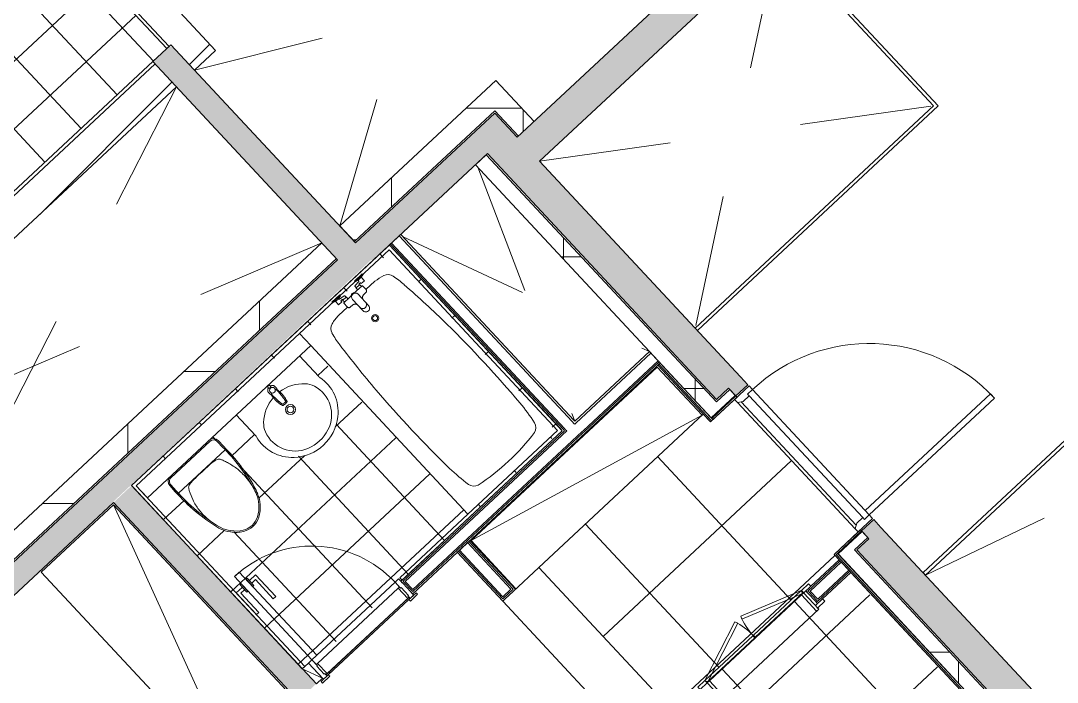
# Model space of a CAD drawing. Header units: millimetres. Extents: x -71377 to 516042, y -145869 to 441446.
# Drawn here: x 244519 to 250814, y 229264 to 233281 of the extents above; entities that cross this region are included whole.
import ezdxf

# ---------------------------------------------------------------- set-up
doc = ezdxf.new("R2010")
doc.units = ezdxf.units.MM
doc.header["$LTSCALE"] = 1000
doc.linetypes.add('_점선_S_', pattern=[1.6, 0.8, -0.8])
for name, color, linetype, lineweight in [('_ A-furn _', 6, 'Continuous', 5), ('A-door', 4, 'Continuous', 5), ('A-door-hdln', 8, 'Continuous', 5), ('A-ele-8', 8, 'Continuous', 5), ('A-fnsh', 5, 'Continuous', 5), ('A-fnsh-4', 4, 'Continuous', 5), ('A-furn', 6, 'Continuous', 5), ('A-hat', 251, 'Continuous', 5), ('A-insu', 251, 'Continuous', 5), ('A_bwall', 3, 'Continuous', 5), ('A_cwall', 2, 'Continuous', 5), ('A_fnsh', 5, 'Continuous', 5), ('A_fnsh-4', 4, 'Continuous', 5), ('AA_오픈', 8, '_점선_S_', 5), ('AA_위생', 4, 'Continuous', 5), ('패밀리로 가져오기', 8, 'Continuous', 5)]:
    doc.layers.add(name, color=color, linetype=linetype, lineweight=lineweight)
pattern_1 = [(0, (-96985.9, -23353.2), (0, 800), []), (90, (-96985.9, -23353.2), (-800, 5e-14), [])]
pattern_2 = [(45, (165969.5, 243949.9), (-353.5534, 353.5534), [])]
pattern_3 = [(0, (165969.5, 243949.9), (0, 800), []), (90, (165969.5, 243949.9), (-800, 5e-14), [])]

# ---------------------------------------------------------------- blocks, each defined once
blk = doc.blocks.new('3D_세대_욕조 - 욕조_dwg-2440840-지반층 배치도')
at = {"layer": '패밀리로 가져오기'}
for p, q in [((80.7, -267.7), (80.7, -193.5)), ((26.2, -265.1), (26.2, -276)), ((27.2, -277), (32, -277)), ((162.4, -322), (67.6, -321.1)), ((162.4, -368), (67.8, -368.9)), ((26.2, -414), (26.2, -424.9)), ((27.2, -413), (32, -413)), ((80.8, -422.3), (48.8, -422.3))]:
    blk.add_line(p, q, dxfattribs=at)
at = {"layer": '패밀리로 가져오기', "flags": 128}
for points in [[(6.2, -262.1), (6.2, -240.1), (1.5, -218.6), (-5, -218.6), (-5, -283.6), (1.5, -283.6)], [(6.2, -427.9), (6.2, -449.9), (1.5, -471.4), (-5, -471.4), (-5, -406.4), (1.5, -406.4)]]:
    blk.add_lwpolyline(points, close=True, dxfattribs=at)
for points in [[(5.8, -238.1), (34.2, -238.1), (34.2, -264.1), (27.2, -264.1)], [(5.8, -264.1), (11.2, -264.1), (11.9, -264.2), (12.7, -264.4), (13.3, -264.8), (13.7, -265.2), (13.9, -265.5), (17.6, -299)], [(17.6, -299), (17.7, -299.5), (17.8, -300.2), (18, -300.7), (18.2, -301.3), (18.6, -301.9), (19.1, -302.3), (19.7, -302.7), (20.5, -302.9), (21, -303), (32, -303)], [(47.3, -303.8), (45.9, -304.5), (33.1, -304.5), (32, -304), (32, -276), (33.1, -275.5), (45.9, -275.5)], [(47.3, -320.5), (47.3, -317.8), (47.5, -268.5)], [(115, -321.6), (103.8, -317.2), (101.3, -315.3), (99.2, -313.3), (97.4, -311.1), (96, -308.9), (94.9, -306.7), (94.2, -304.7), (94, -303.6), (93.8, -302.3), (93.7, -301.3), (93.2, -279.4), (93, -277.7), (92.6, -275.9), (91.8, -274.1), (90.8, -272.6), (89.6, -271.2), (88.1, -270), (86.4, -269), (84.6, -268.3), (82.6, -267.8), (80.8, -267.7), (48.8, -267.7)], [(47.5, -421.5), (47.3, -372.2), (47.3, -369.5)], [(80.7, -496.5), (80.7, -422.3), (82.6, -422.1), (84.6, -421.7), (86.5, -421), (88.1, -420), (89.6, -418.8), (90.8, -417.4), (91.8, -415.8), (92.6, -414.1), (93, -412.3), (93.2, -410.6), (93.7, -388.7), (93.8, -387.7), (94, -386.4), (94.2, -385.3), (94.9, -383.3), (96, -381.1), (97.4, -378.8), (99.2, -376.7), (101.3, -374.6), (103.8, -372.7), (115.1, -368.4)], [(17.6, -391), (13.9, -424.5), (13.7, -424.8), (13.3, -425.1), (12.7, -425.5), (12, -425.8), (11.2, -425.9), (5.8, -425.9)], [(5.8, -451.9), (34.2, -451.9), (34.2, -425.9), (27.2, -425.9)], [(32, -387), (21, -387), (20.5, -387), (19.7, -387.3), (19.1, -387.7), (18.6, -388.1), (18.2, -388.7), (18, -389.3), (17.8, -389.8), (17.7, -390.4), (17.6, -391)], [(47.4, -413.8), (45.9, -414.5), (33.1, -414.5), (32, -414), (32, -386), (33.1, -385.5), (45.9, -385.5)]]:
    blk.add_lwpolyline(points, dxfattribs=at)
at = {"layer": '패밀리로 가져오기'}
for radius in [22.4, 15.2]:
    blk.add_circle((245, -345), radius, dxfattribs=at)
for centre, radius, start, end in [((1072.4, -9036.5), 9000, 93.20867, 95.45374), ((865.5, -7930.6), 7885.6, 87.42177, 92.15754), ((1152.4, -1251.1), 1200, 79.56604, 86.762), ((145, -145), 55, 101.53814, 164.07437), ((274, -674.5), 600, 95.45374, 103.63523), ((1359.8, -125), 55, 14.07704, 79.56608), ((61.5, -345), 1371.6, 350.20366, 9.79634), ((399.8, -217.7), 320, 164.07437, 175.65477), ((27.2, -265.1), 1, 90, 180), ((27.2, -276), 1, 180, 270), ((39.5, -291.2), 16.9, 112.1442, 116.26804), ((39.5, -288.8), 16.9, 243.73196, 247.8558), ((39.5, -291.2), 16.9, 62.07582, 67.8558), ((48.8, -269.2), 1.5, 90.00123, 153.19502), ((69.8, -345), 28, 154.73559, 205.26441), ((17.8, -320.5), 29.5, 334.73559, 0), ((17.8, -369.5), 29.5, 360, 25.26441), ((69.8, -345), 24, 95.3125, 265.19886), ((134.7, -345), 23.2, 270.686, 89.3143), ((162.2, -345), 23, 270, 90), ((27.2, -414), 1, 90, 180), ((27.2, -424.9), 1, 180, 270), ((39.5, -401.2), 16.9, 112.1442, 116.26804), ((39.5, -398.8), 16.9, 243.73196, 247.8558), ((39.5, -401.2), 16.9, 62.42125, 67.8558), ((48.8, -420.8), 1.5, 206.80498, 269.99877), ((399.8, -472.3), 320, 184.34523, 195.92563), ((145, -545), 55, 195.92563, 258.46186), ((274, -15.5), 600, 256.36477, 264.54626), ((1072.4, 8346.5), 9000, 264.54626, 266.79133), ((1152.4, 561.1), 1200, 273.238, 280.43396), ((1359.8, -565), 55, 280.43392, 345.92296), ((865.5, 7240.6), 7885.6, 267.84246, 272.57823)]:
    blk.add_arc(centre, radius, start, end, dxfattribs=at)
blk = doc.blocks.new('3D_세대_욕조 - 3D_세대_욕조-2060221-지반층 배치도')
at = {"layer": 'AA_위생'}
for p, q in [((1500, 0), (0, 0)), ((0, 0), (0, -745)), ((1500, -745), (1500, 0)), ((100, -745), (1500, -745))]:
    blk.add_line(p, q, dxfattribs=at)
blk.add_blockref('3D_세대_욕조 - 욕조_dwg-2440840-지반층 배치도', (0, 0))
blk = doc.blocks.new('3D_젠다이벽 - 3D_젠다이벽-2258131-지반층 배치도')
at = {"layer": 'AA_위생'}
for p, q in [((0, -100), (0, 0)), ((0, 0), (1355, 0)), ((1355, 0), (1355, -100)), ((0, -100), (1355, -100))]:
    blk.add_line(p, q, dxfattribs=at)
blk = doc.blocks.new('3D_수납가구 - 3D_수납가구-2428817-지반층 배치도')
at = {"layer": '_ A-furn _'}
for p, q in [((0, 1545), (400, 1545)), ((0, 0), (0, 1545)), ((400, 1545), (0, 0)), ((400, 0), (0, 0))]:
    blk.add_line(p, q, dxfattribs=at)
blk = doc.blocks.new('3D_수납가구 - 3D_수납가구-2428818-지반층 배치도')
at = {"layer": '_ A-furn _'}
for p, q in [((0, 1800), (600, 1800)), ((0, 0), (0, 1800)), ((600, 1800), (0, 0)), ((600, 1800), (600, 0)), ((600, 0), (0, 0))]:
    blk.add_line(p, q, dxfattribs=at)
blk = doc.blocks.new('2D_세대_세면기 - 세면기_dwg-2212444-지반층 배치도')
at = {"layer": '패밀리로 가져오기'}
for p, q in [((-262.5, 5), (-262.5, 176)), ((262.5, 176), (262.5, 5))]:
    blk.add_line(p, q, dxfattribs=at)
for centre, radius in [((0, 205), 30.5), ((0, 205), 20.5), ((0, 45), 17.5)]:
    blk.add_circle(centre, radius, dxfattribs=at)
for centre, radius, start, end in [((-16.1, 264.5), 197.7, 109.8483, 198.84733), ((0, 220), 280, 49.52587, 130.47413), ((0, 220), 245, 70.1517, 109.8483), ((16.1, 264.5), 197.7, 341.15267, 70.1517), ((-18.5, 241.7), 251.5, 130.47413, 193.02517), ((18.5, 241.7), 251.5, 346.97483, 49.52587), ((-82, 242), 128, 198.84733, 224.93464), ((82, 242), 128, 315.06536, 341.15267), ((-302.5, 176), 40, 360, 13.02517), ((0, 323.8), 243.8, 224.93464, 263.56714), ((0, 323.8), 243.8, 276.42095, 315.06536), ((302.5, 176), 40, 166.97483, 180)]:
    blk.add_arc(centre, radius, start, end, dxfattribs=at)
for points, knots in [([(-18.7, 154.7), (-19.8, 150.3), (-22, 141.7), (-24.5, 129.3), (-25.7, 121.3), (-26.2, 117.5)], [0, 0, 0, 0, 13.612163, 26.555656, 37.949368, 37.949368, 37.949368, 37.949368]), ([(-20.2, 64), (-20.2, 64.1), (-20.2, 64.1), (-20.2, 64.3), (-20.2, 64.4), (-20.2, 64.5), (-20.2, 64.7), (-20.2, 64.8), (-20.2, 65), (-20.2, 65.1), (-20.2, 65.3), (-20.2, 65.4), (-20.2, 65.6), (-20.2, 65.8), (-20.2, 66), (-20.2, 66.3), (-20.2, 66.6), (-20.2, 66.9), (-20.2, 67.3), (-20.2, 67.7), (-20.2, 68.1), (-20.2, 68.6), (-20.2, 69.1), (-20.2, 69.7), (-20.2, 70.3), (-20.2, 70.9), (-20.2, 71.6), (-20.2, 72.4), (-20.1, 73.3), (-20.1, 74.2), (-20.1, 75.2), (-20, 76.3), (-20, 77.5), (-19.9, 78.8), (-19.9, 80.2), (-19.8, 81.7), (-19.8, 83.3), (-19.7, 85.1), (-19.6, 87), (-19.5, 89.1), (-19.3, 91.3), (-19.2, 93.8), (-19, 96.4), (-18.8, 99.4), (-18.6, 102.6), (-18.3, 106.1), (-18, 109.9), (-17.6, 114), (-17.2, 118.6), (-16.7, 123.5), (-16.1, 129), (-15.4, 134.9), (-14.6, 141.4), (-14, 145.9), (-13.6, 148.3)], [0, 0, 0, 0, 0.100172, 0.21979, 0.353144, 0.495281, 0.641698, 0.788456, 0.933594, 1.080115, 1.232736, 1.395982, 1.574314, 1.772113, 1.993668, 2.243188, 2.524875, 2.843099, 3.202792, 3.609757, 4.066678, 4.564903, 5.097483, 5.653268, 6.243599, 6.880035, 7.574171, 8.337802, 9.183159, 10.120813, 11.138958, 12.241639, 13.436879, 14.733638, 16.133532, 17.634969, 19.252994, 21.003396, 22.902687, 24.968652, 27.219884, 29.675342, 32.354765, 35.280582, 38.477769, 41.969348, 45.781045, 49.939207, 54.485855, 59.462238, 64.929825, 70.875084, 77.382588, 84.610699, 84.610699, 84.610699, 84.610699]), ([(-18.5, 155.1), (-18.6, 155), (-18.6, 154.9), (-18.6, 154.8), (-18.6, 154.8)], [0, 0, 0, 0, 0.3303863, 0.3359585, 0.3359585, 0.3359585, 0.3359585]), ([(-17.5, 156.1), (-17.5, 156.1), (-17.7, 156.1), (-17.9, 155.9), (-18.2, 155.6), (-18.4, 155.3), (-18.5, 155.2), (-18.5, 155.1)], [0, 0, 0, 0, 0.033542, 0.415675, 0.830466, 1.279474, 1.438003, 1.438003, 1.438003, 1.438003]), ([(-14.4, 157.3), (-14.7, 157.2), (-15.5, 157), (-16.2, 156.7), (-16.6, 156.6)], [0, 0, 0, 0, 1.001812, 2.280947, 2.280947, 2.280947, 2.280947]), ([(-13.9, 157.4), (-13.9, 157.4), (-14, 157.4), (-14.1, 157.3), (-14.2, 157.3)], [0, 0, 0, 0, 0.1275567, 0.2504322, 0.2504322, 0.2504322, 0.2504322]), ([(0, 158.2), (-1.5, 158.2), (-4.6, 158.2), (-9.2, 157.9), (-12.3, 157.6), (-13.8, 157.4)], [0, 0, 0, 0, 4.384323, 9.252851, 13.768766, 13.768766, 13.768766, 13.768766]), ([(-13.6, 148.3), (-13.6, 148.5), (-13.5, 148.8), (-13.3, 149.1), (-13, 149.5), (-12.6, 149.7), (-12.2, 149.8), (-11.9, 149.9), (-11.7, 149.9)], [0, 0, 0, 0, 0.437979, 0.882355, 1.329336, 1.772885, 2.205279, 2.622094, 2.622094, 2.622094, 2.622094]), ([(-11.7, 149.9), (-9.1, 149.8), (-3.9, 149.8), (3.9, 149.8), (9.1, 149.8), (11.7, 149.9)], [0, 0, 0, 0, 7.824843, 15.615431, 23.440299, 23.440299, 23.440299, 23.440299]), ([(14.4, 157.3), (12.6, 157.5), (9.3, 157.9), (4.5, 158.2), (1.4, 158.2), (0, 158.2)], [0, 0, 0, 0, 5.218808, 10.087424, 14.437491, 14.437491, 14.437491, 14.437491]), ([(11.7, 149.9), (11.8, 149.9), (12.1, 149.8), (12.5, 149.7), (12.9, 149.5), (13.2, 149.1), (13.5, 148.8), (13.5, 148.5), (13.6, 148.3)], [0, 0, 0, 0, 0.416818, 0.849211, 1.29276, 1.73974, 2.184116, 2.622094, 2.622094, 2.622094, 2.622094]), ([(13.6, 148.3), (13.9, 145.9), (14.5, 141.4), (15.4, 134.9), (16.1, 129), (16.7, 123.6), (17.2, 118.6), (17.6, 114.1), (17.9, 110), (18.3, 106.2), (18.5, 102.7), (18.8, 99.5), (19, 96.6), (19.1, 93.9), (19.3, 91.5), (19.4, 89.2), (19.5, 87.1), (19.6, 85.2), (19.7, 83.5), (19.8, 81.8), (19.8, 80.3), (19.9, 78.9), (19.9, 77.6), (20, 76.4), (20, 75.3), (20.1, 74.3), (20.1, 73.4), (20.1, 72.5), (20.1, 71.7), (20.1, 71), (20.1, 70.4), (20.2, 69.8), (20.2, 69.2), (20.2, 68.7), (20.2, 68.2), (20.2, 67.7), (20.2, 67.3), (20.2, 66.9), (20.2, 66.6), (20.2, 66.3), (20.2, 66.1), (20.2, 65.8), (20.2, 65.6), (20.2, 65.4), (20.2, 65.3), (20.2, 65.1), (20.1, 65), (20.1, 64.8), (20.1, 64.7), (20.1, 64.5), (20.1, 64.4), (20.1, 64.3), (20.1, 64.1), (20.1, 64.1), (20.1, 64)], [0, 0, 0, 0, 7.250595, 13.753717, 19.677719, 25.117102, 30.065596, 34.587314, 38.725031, 42.520924, 46.000652, 49.189651, 52.110208, 54.786754, 57.241383, 59.493492, 61.561655, 63.464081, 65.218255, 66.840397, 68.345979, 69.749941, 71.052454, 72.253076, 73.361506, 74.385313, 75.330458, 76.184246, 76.95578, 77.657174, 78.300106, 78.896028, 79.456326, 79.992658, 80.49633, 80.958605, 81.371496, 81.73672, 82.060089, 82.346602, 82.600633, 82.826357, 83.027946, 83.209645, 83.375794, 83.530815, 83.679195, 83.825624, 83.972996, 84.119394, 84.260992, 84.393413, 84.511834, 84.610702, 84.610702, 84.610702, 84.610702]), ([(16.5, 156.6), (16.1, 156.7), (15.4, 157), (14.7, 157.2), (14.4, 157.3)], [0, 0, 0, 0, 1.281017, 2.260347, 2.260347, 2.260347, 2.260347]), ([(18.5, 155.1), (18.4, 155.2), (18.4, 155.4), (18.1, 155.6), (17.8, 155.9), (17.6, 156.1), (17.5, 156.1), (17.5, 156.1)], [0, 0, 0, 0, 0.160784, 0.61566, 1.034618, 1.417887, 1.425985, 1.425985, 1.425985, 1.425985]), ([(18.6, 154.8), (18.6, 154.8), (18.6, 154.9), (18.5, 155), (18.5, 155.1)], [0, 0, 0, 0, 0.0132454, 0.3484528, 0.3484528, 0.3484528, 0.3484528]), ([(26.2, 117.5), (25.6, 121.3), (24.4, 129.3), (21.9, 141.7), (19.7, 150.3), (18.6, 154.7)], [0, 0, 0, 0, 11.393709, 24.337199, 37.949355, 37.949355, 37.949355, 37.949355]), ([(-26.2, 117.5), (-26.5, 115.8), (-26.9, 112.4), (-27.2, 107.2), (-27.4, 101.8), (-27.3, 98.2), (-27.3, 96.4)], [0, 0, 0, 0, 5.035534, 10.313591, 15.719248, 21.190255, 21.190255, 21.190255, 21.190255]), ([(-27.3, 96.2), (-27.1, 92.4), (-26.8, 84.4), (-25.8, 73.9), (-24.9, 67.2), (-24.6, 64.7)], [0, 0, 0, 0, 11.293565, 24.053924, 31.662083, 31.662083, 31.662083, 31.662083]), ([(-24.6, 64.7), (-24.6, 64.4), (-25.1, 61.7), (-25.9, 56.6), (-26.9, 49.5), (-27, 44.7), (-27.1, 42.3)], [6.235517, 6.235517, 6.235517, 6.235517, 7.202229, 14.404582, 21.60639, 28.807907, 28.807907, 28.807907, 28.807907]), ([(-15.8, 52.6), (-16.1, 53), (-16.8, 54.1), (-17.9, 55.9), (-18.9, 58.1), (-19.6, 60.3), (-20, 62.3), (-20.1, 63.5), (-20.2, 64)], [48.97219, 48.97219, 48.97219, 48.97219, 50.490944, 52.920005, 55.339236, 57.698505, 59.797196, 61.393068, 61.393068, 61.393068, 61.393068]), ([(20.1, 64), (20, 63.5), (19.9, 62.3), (19.5, 60.3), (18.8, 58.1), (17.9, 55.9), (16.8, 54.1), (16, 53), (15.7, 52.6)], [0, 0, 0, 0, 1.613908, 3.715992, 6.071265, 8.483996, 10.906775, 12.370157, 12.370157, 12.370157, 12.370157]), ([(27.2, 95.8), (27.2, 95.3), (27.1, 94.3), (27.1, 92.4), (27, 90.2), (26.8, 87.8), (26.7, 85.2), (26.4, 82.3), (26.2, 79.2), (25.9, 76), (25.5, 72.7), (25.2, 69.4), (24.8, 66.7), (24.6, 65.2), (24.6, 64.6)], [0, 0, 0, 0, 1.251373, 3.263508, 5.454636, 7.854512, 10.489198, 13.365178, 16.480935, 19.785255, 23.159073, 26.483402, 29.641953, 31.235501, 31.235501, 31.235501, 31.235501]), ([(27.1, 43.6), (27, 45.7), (26.7, 50.2), (25.8, 57), (25, 61.9), (24.6, 64.4), (24.6, 64.6)], [0, 0, 0, 0, 6.475776, 13.483122, 20.490681, 21.236248, 21.236248, 21.236248, 21.236248]), ([(27.2, 96.4), (27.2, 98.2), (27.3, 101.8), (27.2, 107.2), (26.8, 112.4), (26.4, 115.8), (26.2, 117.5)], [0, 0, 0, 0, 5.470845, 10.876374, 16.154258, 21.189535, 21.189535, 21.189535, 21.189535]), ([(-27.1, 42.3), (-27.1, 41.1), (-27, 38.8), (-26.5, 35.3), (-25.4, 31.9), (-23.9, 28.8), (-21.8, 25.9), (-19.2, 23.5), (-16.4, 21.5), (-13.3, 19.8), (-10.4, 18.7), (-8.7, 18.1), (-8, 18)], [0, 0, 0, 0, 3.507828, 7.013143, 10.516574, 14.021003, 17.524189, 21.027644, 24.5343, 28.041599, 31.550828, 33.649506, 33.649506, 33.649506, 33.649506]), ([(-3.6, 23.1), (-3.9, 23), (-4.4, 22.7), (-5.2, 22.1), (-6.1, 21.3), (-6.8, 20.5), (-7.4, 19.5), (-7.8, 18.5), (-8.1, 17.4), (-8.3, 16.3), (-8.3, 15.2), (-8.1, 14.1), (-7.8, 13), (-7.4, 12), (-6.8, 11.1), (-6.1, 10.2), (-5.2, 9.5), (-4.3, 8.8), (-3.3, 8.3), (-2.3, 7.9), (-1.2, 7.7), (-0.4, 7.7), (0, 7.7)], [0, 0, 0, 0, 0.779641, 1.899981, 3.018043, 4.133781, 5.247319, 6.358945, 7.469092, 8.578305, 9.687198, 10.796411, 11.906559, 13.018185, 14.131722, 15.24746, 16.365523, 17.485863, 18.608264, 19.732358, 20.857655, 21.983576, 21.983576, 21.983576, 21.983576]), ([(0, 23.9), (-0.4, 23.9), (-1.2, 23.9), (-2.3, 23.6), (-3.1, 23.3), (-3.5, 23.1), (-3.6, 23.1)], [0, 0, 0, 0, 1.125921, 2.251218, 3.375312, 3.718618, 3.718618, 3.718618, 3.718618]), ([(0, 23.9), (0.2, 23.9), (0.7, 23.9), (1.4, 23.8), (2.1, 23.7), (2.8, 23.4), (3.3, 23.2), (3.6, 23.1)], [0, 0, 0, 0, 0.679857, 1.375008, 2.100365, 2.878402, 3.722391, 3.722391, 3.722391, 3.722391]), ([(3.6, 23.1), (3.8, 23), (4.4, 22.7), (5.2, 22.1), (6, 21.3), (6.7, 20.5), (7.3, 19.5), (7.8, 18.5), (8.1, 17.4), (8.2, 16.3), (8.2, 15.2), (8.1, 14.1), (7.8, 13), (7.3, 12), (6.7, 11.1), (6, 10.2), (5.2, 9.5), (4.3, 8.8), (3.3, 8.3), (2.2, 7.9), (1.1, 7.7), (0.4, 7.7), (0, 7.7)], [0, 0, 0, 0, 0.779641, 1.899981, 3.018043, 4.133781, 5.247319, 6.358945, 7.469092, 8.578305, 9.687198, 10.796411, 11.906559, 13.018185, 14.131722, 15.24746, 16.365523, 17.485863, 18.608264, 19.732358, 20.857655, 21.983576, 21.983576, 21.983576, 21.983576]), ([(7.9, 18), (10, 18.5), (13.1, 19.7), (17, 21.9), (19.8, 24), (22.2, 26.5), (24.2, 29.4), (25.7, 32.6), (26.6, 36), (27, 39.5), (27.1, 42.1), (27.1, 43.4), (27.1, 43.6)], [49.715016, 49.715016, 49.715016, 49.715016, 56.085098, 59.594761, 63.100971, 66.603866, 70.107073, 73.610706, 77.12048, 80.626855, 84.134048, 84.665453, 84.665453, 84.665453, 84.665453])]:
    blk.add_open_spline(points, degree=3, knots=knots, dxfattribs=at)
for points in [[(-18.6, 154.8), (-18.6, 154.8), (-18.7, 154.7), (-18.7, 154.7)], [(-17, 156.4), (-17.2, 156.3), (-17.4, 156.2), (-17.5, 156.1)], [(-16.6, 156.6), (-16.7, 156.5), (-16.8, 156.4), (-17, 156.4)], [(-14.3, 157.3), (-14.3, 157.3), (-14.3, 157.3), (-14.4, 157.3)], [(-14.2, 157.3), (-14.2, 157.3), (-14.2, 157.3), (-14.3, 157.3)], [(-13.8, 157.4), (-13.8, 157.4), (-13.9, 157.4), (-13.9, 157.4)], [(16.9, 156.4), (16.8, 156.5), (16.6, 156.5), (16.5, 156.6)], [(17.3, 156.2), (17.2, 156.3), (17, 156.3), (16.9, 156.4)], [(17.5, 156.1), (17.4, 156.2), (17.4, 156.2), (17.3, 156.2)], [(18.6, 154.7), (18.6, 154.7), (18.6, 154.8), (18.6, 154.8)], [(-27.3, 96.4), (-27.3, 96.3), (-27.3, 96.3), (-27.3, 96.2)], [(27.2, 96.4), (27.2, 96.3), (27.2, 96.3), (27.2, 96.2)], [(27.2, 96.2), (27.2, 96.3), (27.2, 96.3), (27.2, 96.4)], [(27.2, 96.2), (27.2, 96.3), (27.2, 96.3), (27.2, 96.4)], [(27.2, 96.2), (27.2, 96.1), (27.2, 95.9), (27.2, 95.8)]]:
    blk.add_open_spline(points, degree=3, dxfattribs=at)
blk = doc.blocks.new('2D_세대_세면기 - 2D_세대_세면기-2212445-지반층 배치도')
at = {"layer": 'AA_위생'}
for p, q in [((-262.5, 176), (-262.5, 5)), ((262.5, 5), (262.5, 176))]:
    blk.add_line(p, q, dxfattribs=at)
for centre, radius, start, end in [((0, 220), 280, 49.52587, 130.47413), ((-18.5, 241.7), 251.5, 130.47413, 193.02517), ((18.5, 241.7), 251.5, 346.97483, 49.52587), ((-302.5, 176), 40, 0, 13.02517), ((302.5, 176), 40, 166.97483, 180)]:
    blk.add_arc(centre, radius, start, end, dxfattribs=at)
blk.add_blockref('2D_세대_세면기 - 세면기_dwg-2212444-지반층 배치도', (0, 0))
blk = doc.blocks.new('2D_세대_양변기 - 양변기_dwg-V18-지반층 배치도')
at = {"layer": '패밀리로 가져오기'}
for p, q in [((158.9, 429.2), (158.7, 429.8)), ((169.3, 351.9), (169.2, 352.5)), ((-201.1, 88), (-201.1, 38)), ((193.5, 108.2), (-193.5, 108.2)), ((-193.1, 88), (-193.1, 38)), ((193.2, 38.2), (193.2, 88.2)), ((201.1, 88), (201.1, 38)), ((-163.1, 8), (163.2, 8))]:
    blk.add_line(p, q, dxfattribs=at)
at = {"layer": '패밀리로 가져오기', "flags": 128}
blk.add_lwpolyline([(171.8, 290.5), (171.9, 281), (171.6, 272.7), (171, 264.4), (170, 256.1), (168.9, 247.8), (167.4, 239.4), (165.8, 230.9), (163.9, 222.4), (161.9, 214), (159.7, 205.7), (137.7, 146.3), (135.3, 141.7), (133, 137.4), (130.8, 133.5), (128.6, 129.9), (126.3, 126.6), (123.7, 123.7), (120.5, 121), (116.6, 118.7), (111.7, 116.6), (105.7, 114.9), (98.3, 113.5), (89.5, 112.4), (79.2, 111.6), (67.8, 111), (55.4, 110.5), (42.2, 110.3), (28.5, 110.2), (14.3, 110.1), (0, 110.1), (-14.3, 110.1), (-28.5, 110.1), (-42.3, 110.2), (-55.5, 110.5), (-68, 110.9), (-79.6, 111.5), (-90, 112.3), (-99.2, 113.4), (-106.9, 114.8), (-113.3, 116.5), (-118.6, 118.5), (-122.9, 120.9), (-126.5, 123.5), (-129.4, 126.5), (-131.9, 129.8), (-134.2, 133.4), (-136.3, 137.3), (-138.4, 141.5), (-140.5, 146.1), (-142.5, 151.1), (-144.6, 156.4), (-146.6, 162.2), (-148.7, 168.4), (-150.9, 175), (-153.1, 182.1), (-155.4, 189.6), (-157.6, 197.4), (-159.8, 205.5), (-162, 213.8), (-164, 222.2), (-165.9, 230.7), (-167.6, 239.2), (-169, 247.6), (-170.2, 255.9), (-171.1, 264.2), (-171.8, 272.5), (-172.1, 280.8), (-172.1, 290.3)], dxfattribs=at)
at = {"layer": '패밀리로 가져오기'}
for centre, radius, start, end in [((27.4, 383.6), 187.1, 119.11985, 143.36161), ((27.4, 383.6), 179.1, 119.11985, 143.36161), ((-0.2, 433.2), 130.4, 60.94832, 119.11985), ((-0.2, 433.2), 122.4, 60.94832, 119.11985), ((-27.7, 383.6), 179.1, 36.70657, 60.94832), ((-27.7, 383.6), 187.1, 36.70657, 60.94832), ((15.1, 377.3), 181.4, 139.24843, 160.28569), ((15.1, 377.3), 173.4, 139.24843, 160.28569), ((-15.4, 377.3), 173.4, 19.78249, 40.81974), ((-15.4, 377.3), 181.4, 19.78249, 40.81974), ((912.3, 128.5), 1114.2, 166.27914, 182.10053), ((912.3, 128.5), 1106.2, 166.27914, 182.10053), ((184.9, 306.3), 357.4, 166.30749, 182.55969), ((184.9, 306.3), 365.4, 158.74237, 166.30749), ((184.9, 306.3), 357.4, 158.74237, 166.30749), ((-185.2, 306.1), 357.4, 19.78331, 21.32581), ((-969.5, 116.1), 1163, 358.62839, 15.51028), ((-185.2, 306.1), 365.4, 19.78331, 21.32581), ((-969.5, 116.1), 1171, 358.62839, 15.51028), ((-185.2, 306.1), 357.4, 357.50849, 7.35764), ((-163.1, 38), 38, 180.03409, 269.96971), ((-163.1, 38), 30, 180.03409, 270.03409), ((163.1, 38), 38, 270.03029, 359.96591), ((163.2, 38.2), 30, 270.03409, 0.03409)]:
    blk.add_arc(centre, radius, start, end, dxfattribs=at)
blk = doc.blocks.new('2D_세대_양변기 - 2D_세대_양변기-V25-지반층 배치도')
at = {"layer": 'AA_위생'}
for p, q in [((-201.1, 87.8), (-201.1, 38)), ((201.1, 38), (201.1, 87.1))]:
    blk.add_line(p, q, dxfattribs=at)
for centre, radius, start, end in [((27.4, 383.6), 187.1, 119.11985, 143.27367), ((-0.2, 433.2), 130.4, 60.94832, 119.11985), ((-0.2, 433.2), 130.4, 60.94832, 90.03409), ((-27.7, 383.6), 187.1, 36.79451, 60.94832), ((15.1, 377.3), 181.4, 139.33919, 160.24514), ((-15.4, 377.3), 181.4, 19.82304, 40.72899), ((912.3, 128.5), 1114.2, 166.27924, 182.09298), ((184.9, 306.3), 365.4, 158.76751, 166.30718), ((-185.2, 306.1), 365.4, 19.73634, 21.30067), ((-969.5, 116.1), 1171, 358.58511, 15.52483), ((-163.1, 38), 38, 180.03409, 269.96971), ((-163.1, 38), 38, 180.03409, 269.96971), ((163.1, 38), 38, 270.03029, 359.96591), ((163.1, 38), 38, 270.03029, 359.96591)]:
    blk.add_arc(centre, radius, start, end, dxfattribs=at)
blk.add_blockref('2D_세대_양변기 - 양변기_dwg-V18-지반층 배치도', (0, 0))
blk = doc.blocks.new('3D_팬트리문 - _A_팬트리문_8X23_2-2362849-지반층 배치도')
at = {"layer": 'A-furn'}
for p, q in [((-24.1, 209.3), (-400, 72.5)), ((-393.2, 53.7), (-17.3, 190.5)), ((-24.1, 209.3), (-17.3, 190.5)), ((24.1, 209.3), (17.3, 190.5)), ((393.2, 53.7), (17.3, 190.5)), ((24.1, 209.3), (400, 72.5)), ((-460, 72.5), (-460, 52.5)), ((-401, 72.5), (-460, 72.5)), ((-401, 52.5), (-401, 72.5)), ((-2, 72.5), (-400, 72.5)), ((-400, 72.5), (-400, 55.5)), ((-400, 72.5), (-393.2, 53.7)), ((-2, 55.5), (-2, 72.5)), ((2, 72.5), (2, 55.5)), ((400, 72.5), (2, 72.5)), ((400, 72.5), (393.2, 53.7)), ((400, 55.5), (400, 72.5)), ((460, 72.5), (401, 72.5)), ((401, 72.5), (401, 52.5)), ((460, 52.5), (460, 72.5)), ((-460, 52.5), (-401, 52.5)), ((-400, 55.5), (-2, 55.5)), ((-400, 52.5), (-400, -82.5)), ((-382, 52.5), (-400, 52.5)), ((-382, -82.5), (-382, 52.5)), ((2, 55.5), (400, 55.5)), ((400, 52.5), (382, 52.5)), ((382, 52.5), (382, -82.5)), ((400, -82.5), (400, 52.5)), ((401, 52.5), (460, 52.5)), ((-400, -52.5), (-460, -52.5)), ((-460, -52.5), (-460, -72.5)), ((-400, -72.5), (-400, -52.5)), ((460, -52.5), (400, -52.5)), ((400, -52.5), (400, -72.5)), ((460, -72.5), (460, -52.5)), ((-460, -72.5), (-400, -72.5)), ((-400, -82.5), (-382, -82.5)), ((-400, -82.5), (400, -82.5)), ((382, -82.5), (400, -82.5)), ((400, -72.5), (460, -72.5))]:
    blk.add_line(p, q, dxfattribs=at)
for centre, start, end in [((-400, 72.5), 360, 20), ((400, 72.5), 160, 180)]:
    blk.add_arc(centre, 400, start, end, dxfattribs=at)
blk = doc.blocks.new('세대외여닫이문 - _A_ABS_7_5X21_90도-V26-지반층 배치도')
at = {"layer": 'A-door'}
for p, q in [((-395, 74.5), (-335, 74.5)), ((-395, 62.5), (-395, 74.5)), ((-335, 74.5), (-335, 62.5)), ((335, 74.5), (395, 74.5)), ((335, 62.5), (335, 74.5)), ((395, 74.5), (395, 62.5)), ((-335, 62.5), (-395, 62.5)), ((-375, 62.5), (-345, 62.5)), ((-375, 33.5), (-375, 62.5)), ((-350, 42.5), (-350, -22.5)), ((-345, 42.5), (-350, 42.5)), ((-350, 42.5), (-345, 42.5)), ((-350, -22.5), (-350, 42.5)), ((-345, 62.5), (-345, 42.5)), ((-345, 42.5), (-345, 52.5)), ((-345, 52.5), (-335, 52.5)), ((-335, 52.5), (-335, -32.5)), ((395, 62.5), (335, 62.5)), ((335, 52.5), (345, 52.5)), ((335, -32.5), (335, 52.5)), ((345, 62.5), (375, 62.5)), ((345, 42.5), (345, 62.5)), ((345, 52.5), (345, 42.5)), ((345, 42.5), (350, 42.5)), ((350, 42.5), (345, 42.5)), ((350, 42.5), (350, -22.5)), ((350, -22.5), (350, 42.5)), ((375, 62.5), (375, -72.5)), ((375, 52.5), (425, 52.5)), ((375, -72.5), (375, 52.5)), ((-375, -72.5), (-375, -33.5)), ((-350, -22.5), (-345, -22.5)), ((-345, -22.5), (-350, -22.5)), ((-345, -22.5), (-345, -72.5)), ((-345, -32.5), (-345, -22.5)), ((-335, -32.5), (-345, -32.5)), ((345, -32.5), (335, -32.5)), ((345, -22.5), (345, -32.5)), ((350, -22.5), (345, -22.5)), ((345, -22.5), (350, -22.5)), ((345, -72.5), (345, -22.5)), ((-345, -72.5), (-375, -72.5)), ((305, -72.5), (305, -762.5)), ((305, -72.5), (345, -72.5)), ((345, -72.5), (345, -762.5)), ((375, -72.5), (345, -72.5)), ((425, -72.5), (375, -72.5)), ((305, -762.5), (345, -762.5))]:
    blk.add_line(p, q, dxfattribs=at)
at = {"layer": 'A-door-hdln'}
for p, q in [((-350, 42.5), (-345, 42.5)), ((-345, 42.5), (-350, 42.5)), ((-345, 42.5), (-345, 62.5)), ((-345, 52.5), (-345, 42.5)), ((-335, 52.5), (-345, 52.5)), ((-335, 62.5), (335, 62.5)), ((-335, 52.5), (335, 52.5)), ((345, 52.5), (335, 52.5)), ((345, 62.5), (345, 42.5)), ((350, 42.5), (345, 42.5)), ((345, 42.5), (350, 42.5)), ((425, -72.5), (375, 52.5)), ((-345, -22.5), (-350, -22.5)), ((-350, -22.5), (-345, -22.5)), ((-345, -32.5), (-345, -22.5)), ((-345, -22.5), (-345, -32.5)), ((-345, -72.5), (-345, -32.5)), ((-345, -32.5), (-335, -32.5)), ((-335, -32.5), (335, -32.5)), ((335, -32.5), (345, -32.5)), ((345, -22.5), (350, -22.5)), ((345, -32.5), (345, -22.5)), ((345, -22.5), (345, -32.5)), ((350, -22.5), (345, -22.5)), ((345, -32.5), (345, -72.5)), ((-345, -72.5), (345, -72.5)), ((245, -682.5), (245, -502.5)), ((245, -502.5), (265, -502.5)), ((265, -502.5), (265, -662.5)), ((405, -502.5), (385, -502.5)), ((385, -502.5), (385, -662.5)), ((405, -682.5), (405, -502.5)), ((295, -682.5), (245, -682.5)), ((265, -662.5), (295, -662.5)), ((295, -642.5), (305, -642.5)), ((295, -702.5), (295, -642.5)), ((305, -642.5), (305, -702.5)), ((345, -642.5), (345, -702.5)), ((355, -642.5), (345, -642.5)), ((355, -702.5), (355, -642.5)), ((385, -662.5), (355, -662.5)), ((355, -682.5), (405, -682.5)), ((305, -702.5), (295, -702.5)), ((345, -702.5), (355, -702.5))]:
    blk.add_line(p, q, dxfattribs=at)
blk.add_arc((345, -72.5), 690, 180, 270, dxfattribs=at)
blk = doc.blocks.new('대장2_84A_1층_rvt-4-지반층 배치도')
at = {"layer": 'A-hat'}
h = blk.add_hatch(dxfattribs=at)
h.set_pattern_fill('FP_13', color=256, style=0, pattern_type=2)
h.set_pattern_definition(pattern_1)
h.paths.add_polyline_path([(-14617.6, -36031.1), (-14551.8, -35969.8), (-15608.9, -34836.2), (-15674.7, -34897.5), (-15569.9, -35010)])
h = blk.add_hatch(dxfattribs=at)
h.set_pattern_fill('FP_115', color=256, style=0, pattern_type=2)
h.set_pattern_definition([(133, (-16989.08, -36977.8), (-219.406, -204.6), []), (223, (-16989.08, -36977.8), (204.6, -219.406), [])])
h.paths.add_polyline_path([(-16726.1, -37956.3), (-16667.6, -37901.7), (-16655.4, -37917.7), (-16147.8, -37444.4), (-16156.7, -37425.3), (-16141, -37410.7), (-16125.2, -37423.3), (-15153.4, -36505), (-16197.6, -35385.2), (-17762.7, -36844.6), (-16998.7, -37663.9)])
h.paths.add_polyline_path([(-17122.3, -37128.7), (-17193.9, -37119.3), (-17233.5, -37102.4), (-17417.2, -36963.4), (-17531.5, -36844.6), (-17531.5, -36793.1), (-17673.1, -36911.5), (-17733.4, -36844.6), (-16190.7, -35421.9), (-15183.8, -36518.1), (-15720.5, -37018.6), (-16682.1, -36001), (-16742.9, -36057.7), (-16544.4, -36267.7), (-16510.1, -36369.8), (-16509.8, -36371), (-16521.4, -36477.9), (-16544.9, -36532.5), (-16618.9, -36617), (-16720.1, -36665.6), (-16830.6, -36670.2), (-16898.6, -36646.4), (-16944.4, -36617), (-16998.7, -36556.5), (-17010.3, -36540.8), (-17134.1, -36422.5), (-17291, -36568.8), (-17237.3, -36570.7), (-17072.2, -36764.4), (-16989.5, -36918.8), (-16982.7, -36958.9), (-16990.6, -37036.8), (-17025.7, -37092.1), (-17101.7, -37125.8)])
h = blk.add_hatch(dxfattribs=at)
h.set_pattern_fill('FP_13', color=256, style=0, pattern_type=2)
h.set_pattern_definition(pattern_1)
h.paths.add_polyline_path([(-14276.6, -36396.8), (-14210.8, -36335.4), (-14551.8, -35969.8), (-14617.6, -36031.1), (-14561.3, -36091.5)])
h = blk.add_hatch(dxfattribs=at)
h.set_pattern_fill('FP_123', color=256, style=0, pattern_type=2)
h.set_pattern_definition([(223, (-14431.3, -37381.97), (409.2, -438.81), []), (313, (-14431.3, -37381.97), (438.81, 409.2), [])])
h.paths.add_polyline_path([(-14464.3, -38226.3), (-14315.5, -38078), (-14323.7, -38067.9), (-14273.6, -38036.4), (-14264.5, -38040), (-13683.8, -37492.9), (-13694.7, -37481.3), (-13651.5, -37441), (-13637.9, -37455.7), (-13471.9, -37289.1), (-13496.7, -37262.5), (-13357.8, -37118.2), (-14100.6, -36321.6), (-14246.9, -36458), (-14291.2, -36410.5), (-15289.5, -37341.4), (-14477.5, -38212.2)])
h.paths.add_polyline_path([(-14268.9, -38040), (-14280, -38027.1), (-13986.5, -37759.3), (-13977.8, -37768.6), (-14267.6, -38038.8)])
h.paths.add_polyline_path([(-13974.9, -37765.8), (-13986.5, -37753.4), (-13694.7, -37482.7), (-13686.2, -37496.6), (-13792, -37595.3)])
h = blk.add_hatch(dxfattribs=at)
h.set_pattern_fill('FP_13', color=256, style=0, pattern_type=2)
h.set_pattern_definition(pattern_1)
h.paths.add_polyline_path([(-12206.7, -38616.5), (-12140.9, -38555.1), (-13371.9, -37235), (-13437.8, -37296.4), (-12741.1, -38043.5)])
h = blk.add_hatch(dxfattribs=at)
h.set_pattern_fill('FP_120', color=256, style=0, pattern_type=2)
h.set_pattern_definition([(313, (-13389.2, -38488.5), (438.81, 409.2), []), (43, (-13389.2, -38488.5), (-409.2, 438.81), [])])
h.paths.add_polyline_path([(-13358.9, -39697.7), (-12218, -38633.8), (-13400.9, -37378.2), (-13564.6, -37534.2), (-13553.3, -37547.7), (-13614.3, -37595.3), (-13694.9, -37508.9), (-14250.6, -38033.2), (-14163.9, -38130.8), (-14225.5, -38174.5), (-14239.1, -38159.9), (-14529.9, -38441.9), (-13359.3, -39697.2)])
h.paths.add_polyline_path([(-14208.4, -38131.2), (-14195.2, -38119), (-14267.6, -38042.9), (-14280, -38054.5), (-14208.8, -38130.8)])
h.paths.add_polyline_path([(-13610.2, -37573.4), (-13603, -37554.7), (-13668.6, -37484.3), (-13681.8, -37496.6), (-13611.7, -37571.7)])
at = {"layer": 'A-ele-8'}
for p, q in [((-16667.6, -37901.7), (-16162.9, -37431.2)), ((-16133.7, -37403.9), (-16120, -37418.5))]:
    blk.add_line(p, q, dxfattribs=at)
at = {"layer": 'A-fnsh'}
for p, q in [((-14100.6, -36321.6), (-14246.9, -36458)), ((-13367.5, -37107.8), (-14083.6, -36339.9)), ((-14291.2, -36410.5), (-15289.5, -37341.4)), ((-14246.9, -36458), (-14291.2, -36410.5)), ((-13496.7, -37262.5), (-13350.4, -37126.1)), ((-13466, -37295.4), (-13496.7, -37262.5)), ((-12218, -38633.8), (-13394.4, -37372.2)), ((-13694.9, -37508.9), (-14253.7, -38029.9)), ((-14253.7, -38029.9), (-13694.9, -37508.9)), ((-13655.6, -37498.2), (-13668.6, -37484.3)), ((-16075.9, -37520.9), (-16584.2, -37994.9)), ((-14683.7, -38430.9), (-15508.9, -37546)), ((-13597, -37561.1), (-13610, -37547.2))]:
    blk.add_line(p, q, dxfattribs=at)
at = {"layer": 'A-fnsh-4'}
for p, q in [((-15140.4, -36505), (-16190.7, -35378.7)), ((-14559.3, -36093.7), (-15012.7, -36516.5)), ((-14240, -36451.5), (-14560.5, -36107.8)), ((-14239.1, -36437), (-14232.3, -36444.4)), ((-15133.9, -36511.9), (-16113.9, -37425.8)), ((-15140.4, -36505), (-15133.9, -36511.9)), ((-15021.9, -36525), (-16055.3, -37488.7)), ((-15012.7, -36516.5), (-15021.9, -36525)), ((-15715.3, -37184.7), (-15445.6, -37473.9)), ((-15778.2, -37243.3), (-15508.5, -37532.6)), ((-13475.3, -37256.2), (-13482.9, -37263.3)), ((-12153, -38689.5), (-13482.9, -37263.3)), ((-13459.5, -37302.3), (-13655.2, -37484.8)), ((-13400.9, -37365.2), (-13596.5, -37547.7)), ((-16107.5, -37432.7), (-16113.9, -37425.8)), ((-16107.5, -37432.7), (-16061.8, -37481.7)), ((-16061.8, -37481.7), (-16055.3, -37488.7)), ((-15501.5, -37526.1), (-15452.5, -37480.4)), ((-15452.5, -37480.4), (-15445.6, -37473.9)), ((-13655.2, -37484.8), (-13648.7, -37491.7)), ((-13648.7, -37491.7), (-13603, -37540.7)), ((-15508.5, -37532.6), (-15501.5, -37526.1)), ((-13603, -37540.7), (-13596.5, -37547.7))]:
    blk.add_line(p, q, dxfattribs=at)
at = {"layer": 'A-furn'}
for p, q in [((-15446, -37487.3), (-15289.5, -37341.4)), ((-15289.5, -37341.4), (-14464.3, -38226.3)), ((-15508.9, -37546), (-15495, -37533)), ((-15508.9, -37546), (-14683.7, -38430.9))]:
    blk.add_line(p, q, dxfattribs=at)
at = {"layer": 'A-insu'}
for p, q in [((-15608.9, -34836.2), (-15674.7, -34897.5)), ((-14551.8, -35969.8), (-15608.9, -34836.2)), ((-15674.7, -34897.5), (-14617.6, -36031.1)), ((-16137.3, -35328.9), (-16183.7, -35372.2)), ((-14210.8, -36335.4), (-14551.8, -35969.8)), ((-14617.6, -36031.1), (-14276.6, -36396.8)), ((-14565.8, -36086.7), (-14609.1, -36040.3)), ((-14130.3, -36260.4), (-14210.8, -36335.4)), ((-14096.2, -36297), (-14130.3, -36260.4)), ((-14242.5, -36433.4), (-14096.2, -36297)), ((-14276.6, -36396.8), (-14242.5, -36433.4)), ((-13325.6, -37123.4), (-13471.9, -37259.8)), ((-13291.5, -37160), (-13325.6, -37123.4)), ((-15722.3, -37191.1), (-15771.3, -37236.8)), ((-13371.9, -37235), (-13291.5, -37160)), ((-13471.9, -37259.8), (-13437.8, -37296.4)), ((-12140.9, -38555.1), (-13371.9, -37235)), ((-13407.4, -37358.3), (-13453.1, -37309.3)), ((-13437.8, -37296.4), (-12206.7, -38616.5))]:
    blk.add_line(p, q, dxfattribs=at)
at = {"layer": 'A_fnsh'}
for p, q in [((-16212.3, -35398.8), (-16757.1, -35906.9)), ((-16743.5, -35921.5), (-16198.6, -35413.4)), ((-16197.6, -35385.2), (-16212.3, -35398.8)), ((-16198.6, -35413.4), (-15175.6, -36510.5)), ((-15161, -36496.8), (-16197.6, -35385.2)), ((-16757.1, -35906.9), (-17762.7, -36844.6)), ((-17734.5, -36845.6), (-16743.5, -35921.5)), ((-15175.6, -36510.5), (-15720.5, -37018.6)), ((-15706.8, -37033.2), (-15147.3, -36511.5)), ((-15147.3, -36511.5), (-15161, -36496.8)), ((-17762.7, -36844.6), (-17749.1, -36859.3)), ((-17749.1, -36859.3), (-16726.1, -37956.3)), ((-16711.5, -37942.7), (-17734.5, -36845.6)), ((-15720.5, -37018.6), (-16133.7, -37403.9)), ((-16120, -37418.5), (-15706.8, -37033.2)), ((-16133.7, -37403.9), (-16120, -37418.5)), ((-16726.1, -37956.3), (-16711.5, -37942.7))]:
    blk.add_line(p, q, dxfattribs=at)
at = {"layer": 'A_fnsh-4'}
for p, q in [((-16190.7, -35378.7), (-16197.6, -35385.2)), ((-16183.7, -35372.2), (-16190.7, -35378.7)), ((-15133.5, -36498.5), (-16183.7, -35372.2)), ((-16128.1, -35320.4), (-16137.3, -35328.9)), ((-15087, -36455.2), (-16137.3, -35328.9)), ((-15077.9, -36446.7), (-16128.1, -35320.4)), ((-16197.6, -35385.2), (-15147.3, -36511.5)), ((-14617.6, -36031.1), (-15071, -36454)), ((-14609.1, -36040.3), (-15062.5, -36463.1)), ((-14609.1, -36040.3), (-14617.6, -36031.1)), ((-14565.8, -36086.7), (-15019.2, -36509.6)), ((-15006.3, -36523.5), (-14552.8, -36100.6)), ((-14560.5, -36107.8), (-14567.4, -36114.3)), ((-14567.4, -36114.3), (-14246.9, -36458)), ((-14559.3, -36093.7), (-14565.8, -36086.7)), ((-14552.8, -36100.6), (-14560.5, -36107.8)), ((-14552.8, -36100.6), (-14559.3, -36093.7)), ((-14239.1, -36437), (-14552.8, -36100.6)), ((-14092.8, -36300.6), (-14239.1, -36437)), ((-14232.3, -36444.4), (-14086, -36308)), ((-14086, -36308), (-14092.8, -36300.6)), ((-15071.4, -36453.6), (-15077.9, -36446.7)), ((-14240, -36451.5), (-14232.3, -36444.4)), ((-15147.3, -36511.5), (-16127.4, -37425.3)), ((-15120.5, -36512.4), (-16100.5, -37426.3)), ((-15133.5, -36498.5), (-15127, -36505.4)), ((-15127, -36505.4), (-15120.5, -36512.4)), ((-15087, -36455.2), (-15074.1, -36469.1)), ((-15074.1, -36469.1), (-15071.7, -36471.6)), ((-15062.5, -36463.1), (-15071.7, -36471.6)), ((-15071, -36454), (-15071.4, -36453.6)), ((-15019.2, -36509.6), (-15028.4, -36518.1)), ((-14246.9, -36458), (-14240, -36451.5)), ((-16055.8, -37502.1), (-15006.3, -36523.5)), ((-15028.4, -36518.1), (-16054.8, -37475.3)), ((-13335.8, -37112.4), (-13496.7, -37262.5)), ((-13475.3, -37256.2), (-13329, -37119.8)), ((-13329, -37119.8), (-13335.8, -37112.4)), ((-15715.3, -37184.7), (-15722.3, -37191.1)), ((-15722.3, -37191.1), (-15459, -37473.4)), ((-15708.4, -37178.2), (-15715.3, -37184.7)), ((-15432.2, -37474.4), (-15708.4, -37178.2)), ((-15778.2, -37243.3), (-15785.2, -37249.8)), ((-15785.2, -37249.8), (-15508.9, -37546)), ((-15771.3, -37236.8), (-15778.2, -37243.3)), ((-15771.3, -37236.8), (-15508, -37519.1)), ((-13496.7, -37262.5), (-13489.9, -37269.8)), ((-12145.4, -38682.3), (-13475.3, -37256.2)), ((-13453.1, -37309.3), (-13641.8, -37485.2)), ((-13466, -37295.4), (-13637.9, -37455.7)), ((-13489.9, -37269.8), (-12160, -38695.9)), ((-13459.5, -37302.3), (-13466, -37295.4)), ((-13453.1, -37309.3), (-13459.5, -37302.3)), ((-13407.4, -37358.3), (-13596.1, -37534.2)), ((-13566.3, -37532.5), (-13394.4, -37372.2)), ((-13400.9, -37365.2), (-13407.4, -37358.3)), ((-13394.4, -37372.2), (-13400.9, -37365.2)), ((-16127.4, -37425.3), (-16120.9, -37432.3)), ((-16120.9, -37432.3), (-16114.4, -37439.2)), ((-16114.4, -37439.2), (-16068.7, -37488.2)), ((-16054.8, -37475.3), (-16100.5, -37426.3)), ((-16068.7, -37488.2), (-16062.2, -37495.2)), ((-16062.2, -37495.2), (-16055.8, -37502.1)), ((-15508, -37519.1), (-15459, -37473.4)), ((-15495, -37533), (-15446, -37487.3)), ((-15446, -37487.3), (-15439.1, -37480.9)), ((-15439.1, -37480.9), (-15432.2, -37474.4)), ((-13668.6, -37484.3), (-13662.1, -37491.3)), ((-13662.1, -37491.3), (-13655.6, -37498.2)), ((-13655.6, -37498.2), (-13610, -37547.2)), ((-13641.8, -37485.2), (-13596.1, -37534.2)), ((-15508.9, -37546), (-15502, -37539.5)), ((-15502, -37539.5), (-15495, -37533)), ((-13610, -37547.2), (-13603.5, -37554.2)), ((-13603.5, -37554.2), (-13597, -37561.1))]:
    blk.add_line(p, q, dxfattribs=at)
at = {"layer": 'AA_오픈'}
for p, q in [((-15661.1, -34912.2), (-15071, -36454)), ((-16114.5, -35335), (-14617.6, -36031.1))]:
    blk.add_line(p, q, dxfattribs=at)
at = {"layer": 'A-door-hdln', "rotation": 223.0000012484762}
blk.add_blockref('세대외여닫이문 - _A_ABS_7_5X21_90도-V26-지반층 배치도', (-16365.8, -37719.5), dxfattribs=at)
at = {"layer": 'A-furn'}
for name, p, rotation in [('3D_수납가구 - 3D_수납가구-2428817-지반층 배치도', (-15701.3, -37178.4), 313.0000012484762), ('3D_수납가구 - 3D_수납가구-2428818-지반층 배치도', (-17872.9, -36961.1), 223.0000012484759), ('3D_팬트리문 - _A_팬트리문_8X23_2-2362849-지반층 배치도', (-13938.5, -37807.8), 43.00000124847571)]:
    blk.add_blockref(name, p, dxfattribs=dict(at, rotation=rotation))
at = {"layer": 'AA_위생'}
for name, p, rotation in [('3D_세대_욕조 - 3D_세대_욕조-2060221-지반층 배치도', (-16198.6, -35413.4), 313.0000012484758), ('3D_젠다이벽 - 3D_젠다이벽-2258131-지반층 배치도', (-17734.5, -36845.6), 43.00000124847569), ('2D_세대_세면기 - 2D_세대_세면기-2212445-지반층 배치도', (-16938.3, -36233.1), 223.000001248476), ('2D_세대_양변기 - 2D_세대_양변기-V25-지반층 배치도', (-17410.3, -36680.1), 223.0000012484759)]:
    blk.add_blockref(name, p, dxfattribs=dict(at, rotation=rotation))
blk = doc.blocks.new('세대현관문 - _A_FSD_11x22-6446858-지반층 배치도')
at = {"layer": 'A-door'}
for p, q in [((485, 50), (485, 1090)), ((485, 1090), (520, 1090)), ((520, 50), (520, 1090)), ((-520, 50), (-550, 50)), ((-550, 50), (-550, -70)), ((-520, 10), (-520, 50)), ((-505, 10), (-520, 10)), ((-505, -40), (-505, 10)), ((485, 50), (520, 50)), ((520, 10), (505, 10)), ((505, 10), (505, -40)), ((550, 50), (520, 50)), ((520, 50), (520, 10)), ((550, -70), (550, 50)), ((-525, -70), (-505, -40)), ((505, -40), (525, -70)), ((-550, -70), (-525, -70)), ((525, -70), (550, -70))]:
    blk.add_line(p, q, dxfattribs=at)
at = {"layer": 'A-door-hdln'}
for p, q in [((-520, 50), (520, 50)), ((-505, 10), (505, 10)), ((-525, -70), (525, -70))]:
    blk.add_line(p, q, dxfattribs=at)
blk.add_arc((520, 50), 1040, 90, 180, dxfattribs=at)

msp = doc.modelspace()

# ---------------------------------------------------------------- hatches: boundary and pattern name
at = {"layer": 'A-hat'}
h = msp.add_hatch(dxfattribs=at)
h.set_pattern_fill('FP_221', color=256, scale=1000, style=0, pattern_type=2)
h.set_pattern_definition([(133, (243119.63, 236279.57), (-219.406, -204.6), []), (223, (243119.63, 236279.57), (204.6, -219.406), [])])
h.paths.add_polyline_path([(242699.6, 230588), (245405.6, 233111.4), (242544.6, 236179.4), (239838.6, 233656), (242366.4, 230945.3)])
for points in [[(247670.6, 232427.3), (248987, 233654.9), (248850.6, 233801.2), (247534.2, 232573.6)], [(246443.4, 231829.9), (246553.1, 231932.2), (245444.8, 233120.6), (245415.5, 233120.6), (245321.5, 233033), (246011.4, 232293.2)], [(246655.4, 231822.5), (247500.1, 232610.2), (247397.8, 232719.9), (246553.1, 231932.2)], [(248745.1, 230981.8), (248891.4, 231118.2), (247500.1, 232610.2), (247353.8, 232473.8), (248681.5, 231050)], [(243923.8, 229275.2), (246648.5, 231829.9), (246553.1, 231932.2), (243821.5, 229384.9)], [(246204.9, 229153.1), (246314.6, 229255.4), (245192.7, 230458.5), (245083, 230356.2), (245956.7, 229419.3)], [(250815, 228762.2), (250961.2, 228898.6), (249743.9, 230204), (249597.6, 230067.6), (250551.4, 229044.8)]]:
    msp.add_hatch(color=256, dxfattribs=at).paths.add_polyline_path(points)
h = msp.add_hatch(dxfattribs=at)
h.set_pattern_fill('FP_12', color=256, scale=1000, style=0, pattern_type=2)
h.set_pattern_definition(pattern_2)
h.paths.add_polyline_path([(245574.4, 232981.7), (245702.4, 233101), (245572.8, 233240), (245444.8, 233120.6)])
h = msp.add_hatch(dxfattribs=at)
h.set_pattern_fill('FP_12', color=256, scale=1000, style=0, pattern_type=2)
h.set_pattern_definition(pattern_2)
h.paths.add_polyline_path([(242842.8, 230434.4), (245464.7, 232879.4), (245335.1, 233018.3), (242713.2, 230573.4)])
h = msp.add_hatch(dxfattribs=at)
h.set_pattern_fill('FP_13', color=256, scale=1000, style=0, pattern_type=2)
h.set_pattern_definition(pattern_3)
h.paths.add_polyline_path([(247541.5, 232580.4), (247636.6, 232669.1), (247404.7, 232917.8), (247309.6, 232829.1), (247398.3, 232734)])
h = msp.add_hatch(dxfattribs=at)
h.set_pattern_fill('FP_13', color=256, scale=1000, style=0, pattern_type=2)
h.set_pattern_definition(pattern_3)
h.paths.add_polyline_path([(246546.3, 231939.5), (247398.3, 232734), (247309.6, 232829.1), (246457.6, 232034.6)])
h = msp.add_hatch(dxfattribs=at)
h.set_pattern_fill('FP_13', color=256, scale=1000, style=0, pattern_type=2)
h.set_pattern_definition(pattern_3)
h.paths.add_polyline_path([(243814.7, 229392.2), (246436.6, 231837.2), (246347.9, 231932.3), (243726, 229487.3)])
h = msp.add_hatch(color=256, dxfattribs=at)
h.paths.add_polyline_path([(249670.7, 230135.8), (249743.9, 230204), (249699.5, 230251.6), (249626.4, 230183.4)])
h.paths.add_polyline_path([(248862.6, 231002.5), (248935.7, 231070.7), (248891.4, 231118.2), (248818.2, 231050)])

# ---------------------------------------------------------------- linework, layer by layer
at = {"layer": 'A-ele-8'}
msp.add_line((249593.4, 230218.7), (248895.5, 230967.1), dxfattribs=at)
at = {"layer": 'A-fnsh'}
for p, q in [((245405.6, 233111.4), (242544.6, 236179.4)), ((249133.3, 233791.3), (250091.5, 232763.8)), ((242699.6, 230588), (245321.5, 233033)), ((250091.5, 232763.8), (248628.8, 231399.8)), ((249999.6, 229929.8), (252778.8, 232521.4)), ((248963, 231041.4), (249672.3, 230280.8))]:
    msp.add_line(p, q, dxfattribs=at)
at = {"layer": 'A-insu'}
for p, q in [((247404.7, 232917.8), (246457.6, 232034.6)), ((247636.6, 232669.1), (247404.7, 232917.8)), ((246546.3, 231939.5), (247398.3, 232734)), ((247398.3, 232734), (247541.5, 232580.4)), ((246457.6, 232034.6), (246546.3, 231939.5)), ((246347.9, 231932.3), (243726, 229487.3)), ((243814.7, 229392.2), (246436.6, 231837.2))]:
    msp.add_line(p, q, dxfattribs=at)
at = {"layer": 'A_bwall'}
for p, q in [((243203.7, 235501.9), (245420.2, 233125)), ((245702.4, 233101), (245388.7, 233437.4)), ((245574.4, 232981.7), (245702.4, 233101)), ((245335.1, 233018.3), (242713.2, 230573.4)), ((242842.8, 230434.4), (245464.7, 232879.4))]:
    msp.add_line(p, q, dxfattribs=at)
at = {"layer": 'A_cwall'}
for p, q in [((248850.6, 233801.2), (247534.2, 232573.6)), ((247670.6, 232427.3), (249133.3, 233791.3)), ((245431.2, 233135.3), (245321.5, 233033)), ((245431.2, 233135.3), (246553.1, 231932.2)), ((245321.5, 233033), (246443.4, 231829.9)), ((247397.8, 232719.9), (246553.1, 231932.2)), ((247534.2, 232573.6), (247397.8, 232719.9)), ((245192.7, 230458.5), (247353.8, 232473.8)), ((247353.8, 232473.8), (248745.1, 230981.8)), ((248891.4, 231118.2), (247670.6, 232427.3)), ((246443.4, 231829.9), (243821.5, 229384.9)), ((248935.7, 231070.7), (248891.4, 231118.2)), ((248745.1, 230981.8), (248818.2, 231050)), ((248818.2, 231050), (248862.6, 231002.5)), ((248862.6, 231002.5), (248935.7, 231070.7)), ((246314.6, 229255.4), (245192.7, 230458.5)), ((243777.5, 229138.8), (245083, 230356.2)), ((245083, 230356.2), (246204.9, 229153.1)), ((249699.5, 230251.6), (249626.4, 230183.4)), ((249743.9, 230204), (249699.5, 230251.6)), ((249626.4, 230183.4), (249670.7, 230135.8)), ((250824.8, 229044.8), (249743.9, 230204)), ((249670.7, 230135.8), (249597.6, 230067.6)), ((249597.6, 230067.6), (250815, 228762.2))]:
    msp.add_line(p, q, dxfattribs=at)
at = {"layer": 'A_fnsh'}
msp.add_line((245405.6, 233111.4), (245420.2, 233125), dxfattribs=at)
at = {"layer": 'A_fnsh-4'}
for p, q in [((249118.7, 233777.7), (250063.2, 232764.8)), ((250091.5, 232763.8), (249133.3, 233791.3)), ((250063.2, 232764.8), (248615.2, 231414.4)), ((248628.8, 231399.8), (250091.5, 232763.8)), ((252778.8, 232521.4), (249999.6, 229929.8)), ((250013.3, 229915.1), (252792.4, 232506.7)), ((248615.2, 231414.4), (248628.8, 231399.8)), ((249999.6, 229929.8), (250013.3, 229915.1))]:
    msp.add_line(p, q, dxfattribs=at)
at = {"layer": 'AA_오픈'}
for p, q in [((246457.6, 232034.6), (247421.8, 235333.4)), ((245574.4, 232981.7), (248850.6, 233801.2)), ((249118.7, 233777.7), (248615.2, 231414.4)), ((245464.7, 232879.4), (243726, 229487.3)), ((247670.6, 232427.3), (250063.2, 232764.8)), ((246347.9, 231932.3), (242842.8, 230434.4)), ((250013.3, 229915.1), (253604, 231636.4))]:
    msp.add_line(p, q, dxfattribs=at)

# ---------------------------------------------------------------- block references
msp.add_blockref('대장2_84A_1층_rvt-4-지반층 배치도', (262955.4, 267303.1))
at = {"layer": 'A-door-hdln', "rotation": 313.0000012484761}
msp.add_blockref('세대현관문 - _A_FSD_11x22-6446858-지반층 배치도', (249281.1, 230627), dxfattribs=at)

doc.saveas('drawing.dxf')
